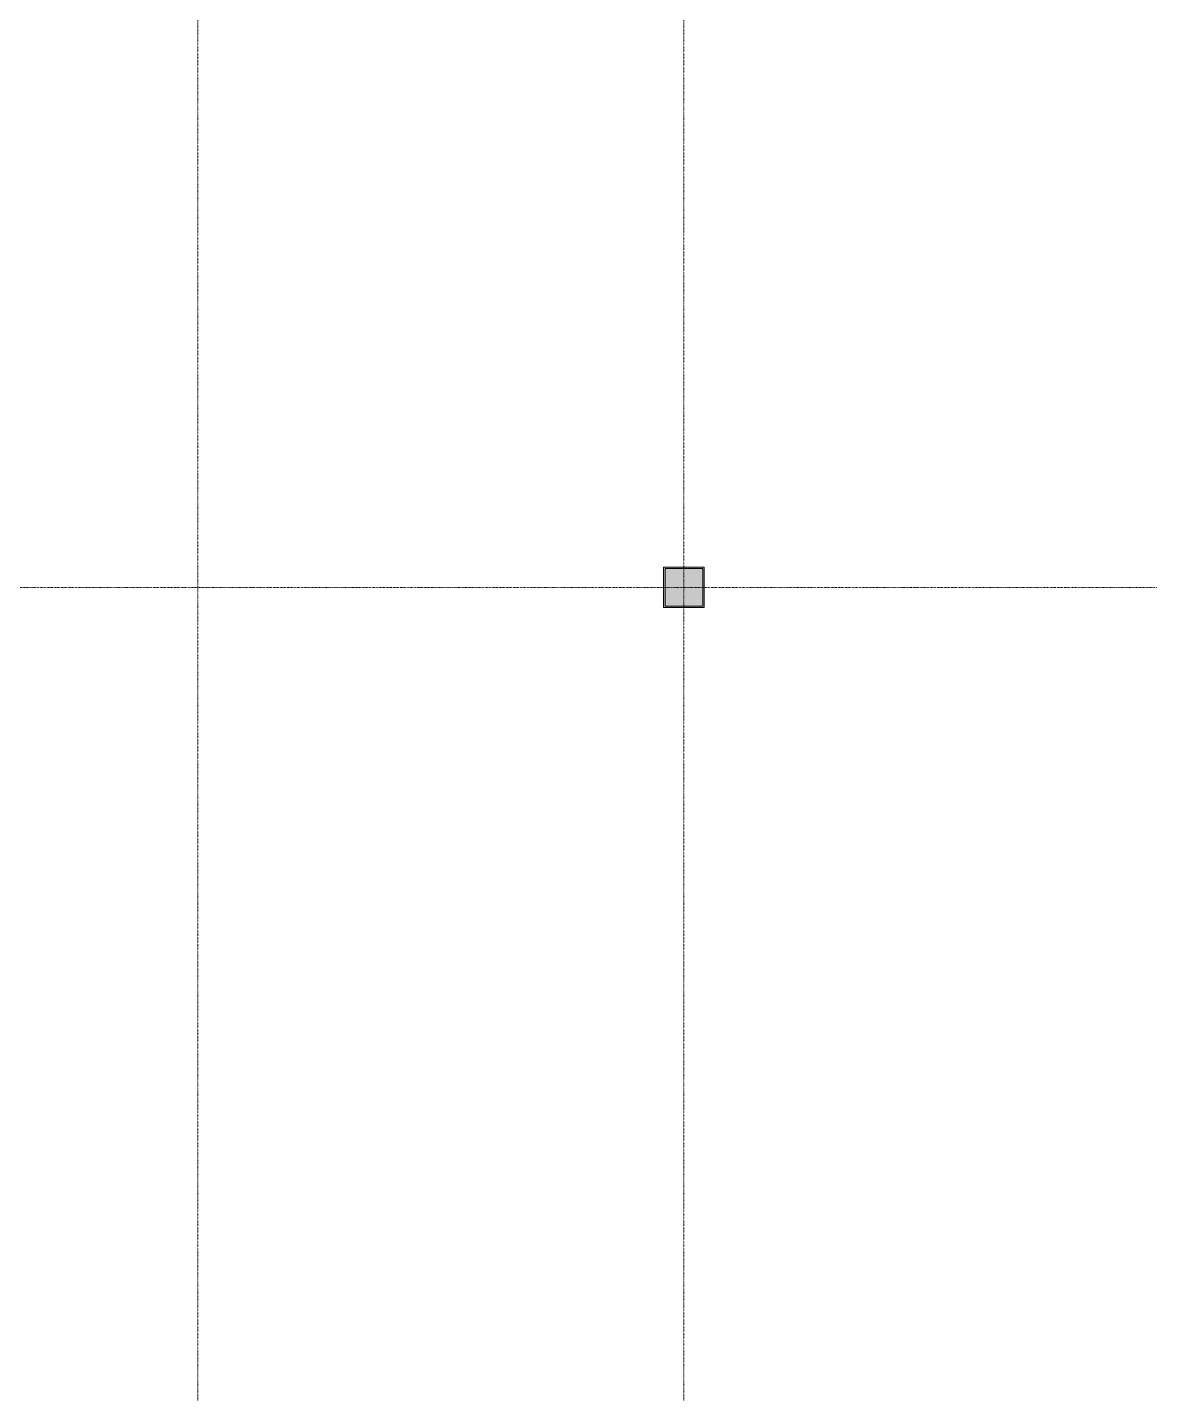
# Model space of a CAD drawing. Extents: x -32000 to 401936, y -48083 to 131250.
# Drawn here: x 23452 to 42850, y 46063 to 69680 of the extents above; entities that cross this region are included whole.
import ezdxf

# ---------------------------------------------------------------- set-up
doc = ezdxf.new("R2010")
doc.units = 0
doc.header["$LTSCALE"] = 10
doc.linetypes.add('H12PL4$0$JJP_三點線', pattern=[0.9, 0.3, -0.15, 0, -0.15, 0, -0.15, 0, -0.15])
doc.linetypes.add('XFM7P40ICA$0$H12PL4$0$JJP_三點線', pattern=[0.9, 0.3, -0.15, 0, -0.15, 0, -0.15, 0, -0.15])
for name, color, linetype in [('H12PL4$0$S-COL', 252, 'Continuous'), ('H12PL4$0$S-GRID', 252, 'Continuous'), ('XFM7P40ICA$0$H12PL4$0$Hattch', 252, 'Continuous'), ('XFM7P40ICA$0$H12PL4$0$L40_19_STEEL2', 252, 'Continuous'), ('XFM7P40ICA$0$H12PL4$0$S-COL', 252, 'Continuous'), ('XFM7P40ICA$0$H12PL4$0$S-GRID', 252, 'Continuous')]:
    doc.layers.add(name, color=color, linetype=linetype)

# ---------------------------------------------------------------- blocks, each defined once
blk = doc.blocks.new('XFM7P40ICA$0$H12PL4')
at = {"layer": 'XFM7P40ICA$0$H12PL4$0$Hattch', "linetype": 'Continuous', "lineweight": 0}
blk.add_hatch(color=256, dxfattribs=at).paths.add_polyline_path([(34450, 59650), (35150, 59650), (35150, 60350), (34450, 60350)])
at = {"layer": 'XFM7P40ICA$0$H12PL4$0$L40_19_STEEL2', "lineweight": 0, "flags": 128}
for points in [[(34450, 59650), (34450, 60350), (35150, 60350), (35150, 59650)], [(34475, 59675), (34475, 60325), (35125, 60325), (35125, 59675)]]:
    blk.add_lwpolyline(points, close=True, dxfattribs=at)
at = {"layer": 'XFM7P40ICA$0$H12PL4$0$S-COL', "lineweight": 0, "flags": 128}
blk.add_lwpolyline([(34450, 59650), (35150, 59650), (35150, 60350), (34450, 60350)], close=True, dxfattribs=at)
at = {"layer": 'XFM7P40ICA$0$H12PL4$0$S-GRID', "linetype": 'XFM7P40ICA$0$H12PL4$0$JJP_三點線', "lineweight": 0}
for p, q in [((26400, 128250), (26400, -28000)), ((34800, 128250), (34800, -28000)), ((-29000, 60000), (289600, 60000))]:
    blk.add_line(p, q, dxfattribs=at)
blk = doc.blocks.new('XFM7P40ICA')
blk.add_blockref('XFM7P40ICA$0$H12PL4', (0, 0))
blk = doc.blocks.new('H12PL4')
at = {"layer": 'H12PL4$0$S-COL', "lineweight": 0, "flags": 128}
blk.add_lwpolyline([(34450, 59650), (35150, 59650), (35150, 60350), (34450, 60350)], close=True, dxfattribs=at)
at = {"layer": 'H12PL4$0$S-GRID', "linetype": 'H12PL4$0$JJP_三點線', "lineweight": 0}
for p, q in [((26400, 128250), (26400, -28000)), ((34800, 128250), (34800, -28000)), ((-29000, 60000), (289600, 60000))]:
    blk.add_line(p, q, dxfattribs=at)

msp = doc.modelspace()

# ---------------------------------------------------------------- block references
msp.add_blockref('XFM7P40ICA', (0, 0))

# ---------------------------------------------------------------- next in the draw order: block references
msp.add_blockref('H12PL4', (0, 0))

doc.saveas('drawing.dxf')
